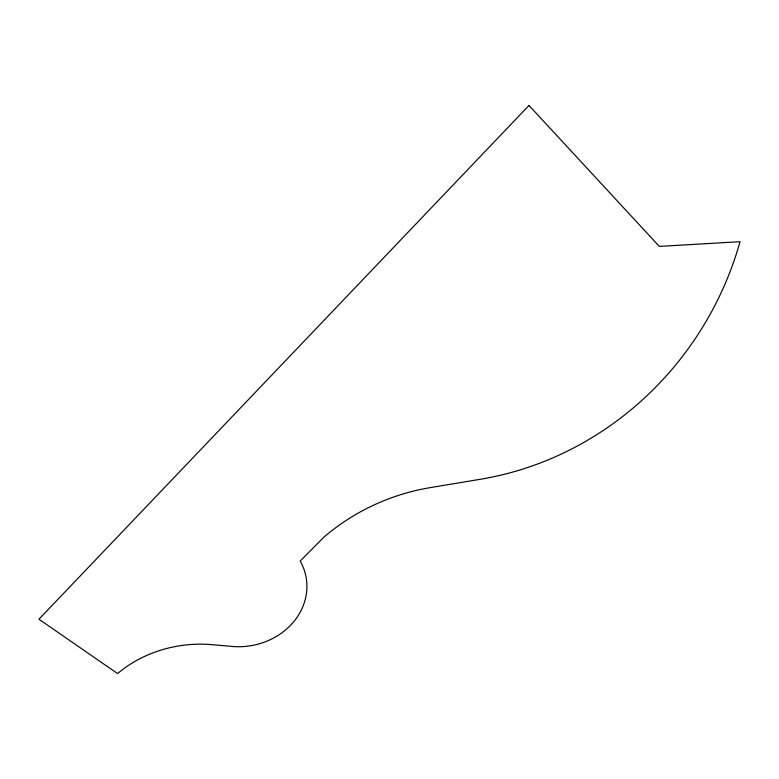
<?xml version="1.0" encoding="UTF-8"?>
<svg xmlns="http://www.w3.org/2000/svg" width="779" height="779" viewBox="0 0 779 779"><rect width="100%" height="100%" fill="white"/><g stroke="black" fill="none" stroke-linecap="round" stroke-linejoin="round"><path stroke-width="1.17" d="M528.99 105.438L38.95 619.227L117.571 673.562A111.504 92.36 -7.9 0 1 211.82 644.652L229.435 646.171A66.011 57.928 -8.5 0 0 293.644 621.808A66.011 57.928 -8.5 0 0 300.197 561.036L323.713 537.344A187.213 158.984 -21.5 0 1 429.979 487.673L480.312 479.289A322.263 306.351 -63.6 0 0 740.05 241.694L659.326 246.398L528.99 105.438"/></g></svg>
